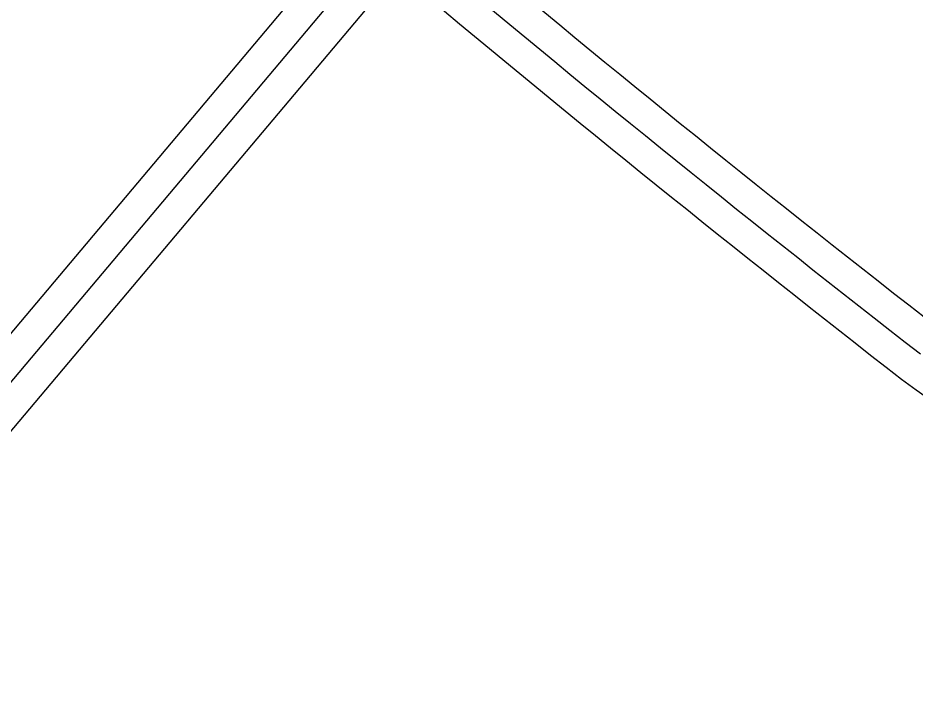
# Model space of a CAD drawing. Header units: millimetres. Extents: x 832728086 to 834530684, y 817551485 to 818349469.
# Drawn here: x 832983680 to 832988679, y 817905283 to 817909107 of the extents above; entities that cross this region are included whole.
import ezdxf

# ---------------------------------------------------------------- set-up
doc = ezdxf.new("R2010")
doc.units = ezdxf.units.MM
doc.header["$LTSCALE"] = 100
doc.layers.add('000-Tactile-l', color=8, linetype='Continuous')

# ---------------------------------------------------------------- blocks, each defined once
blk = doc.blocks.new('tactile')
at = {"layer": '000-Tactile-l', "ltscale": 5e-05}
for p, q in [((834131.4332, 817963.1501), (834128.0774, 817959.1645)), ((834131.5671, 817963.0373), (834128.2112, 817959.0518)), ((834131.701, 817962.9246), (834128.3451, 817958.9391))]:
    blk.add_line(p, q, dxfattribs=at)
for centre, radius, start, end in [((834194.3077, 818037.55), 96.934, 230.079516, 232.127546), ((834194.3077, 818037.55), 97.109, 230.079196, 232.128875), ((834194.3077, 818037.55), 97.284, 230.078878, 232.130186), ((834139.3993, 817967.2738), 8.1035, 233.57763, 278.61119)]:
    blk.add_arc(centre, radius, start, end, dxfattribs=at)

msp = doc.modelspace()

# ---------------------------------------------------------------- linework, layer by layer
at = {"ltscale": 5}
msp.add_circle((833186042.1669, 817950476.993), 398992.1588, dxfattribs=at)

# ---------------------------------------------------------------- block references
at = {"layer": '000-Tactile-l', "xscale": 1000, "yscale": 1000, "zscale": 1000}
msp.add_blockref('tactile', (-1145990.4835, -53655.9264), dxfattribs=at)

doc.saveas('drawing.dxf')
